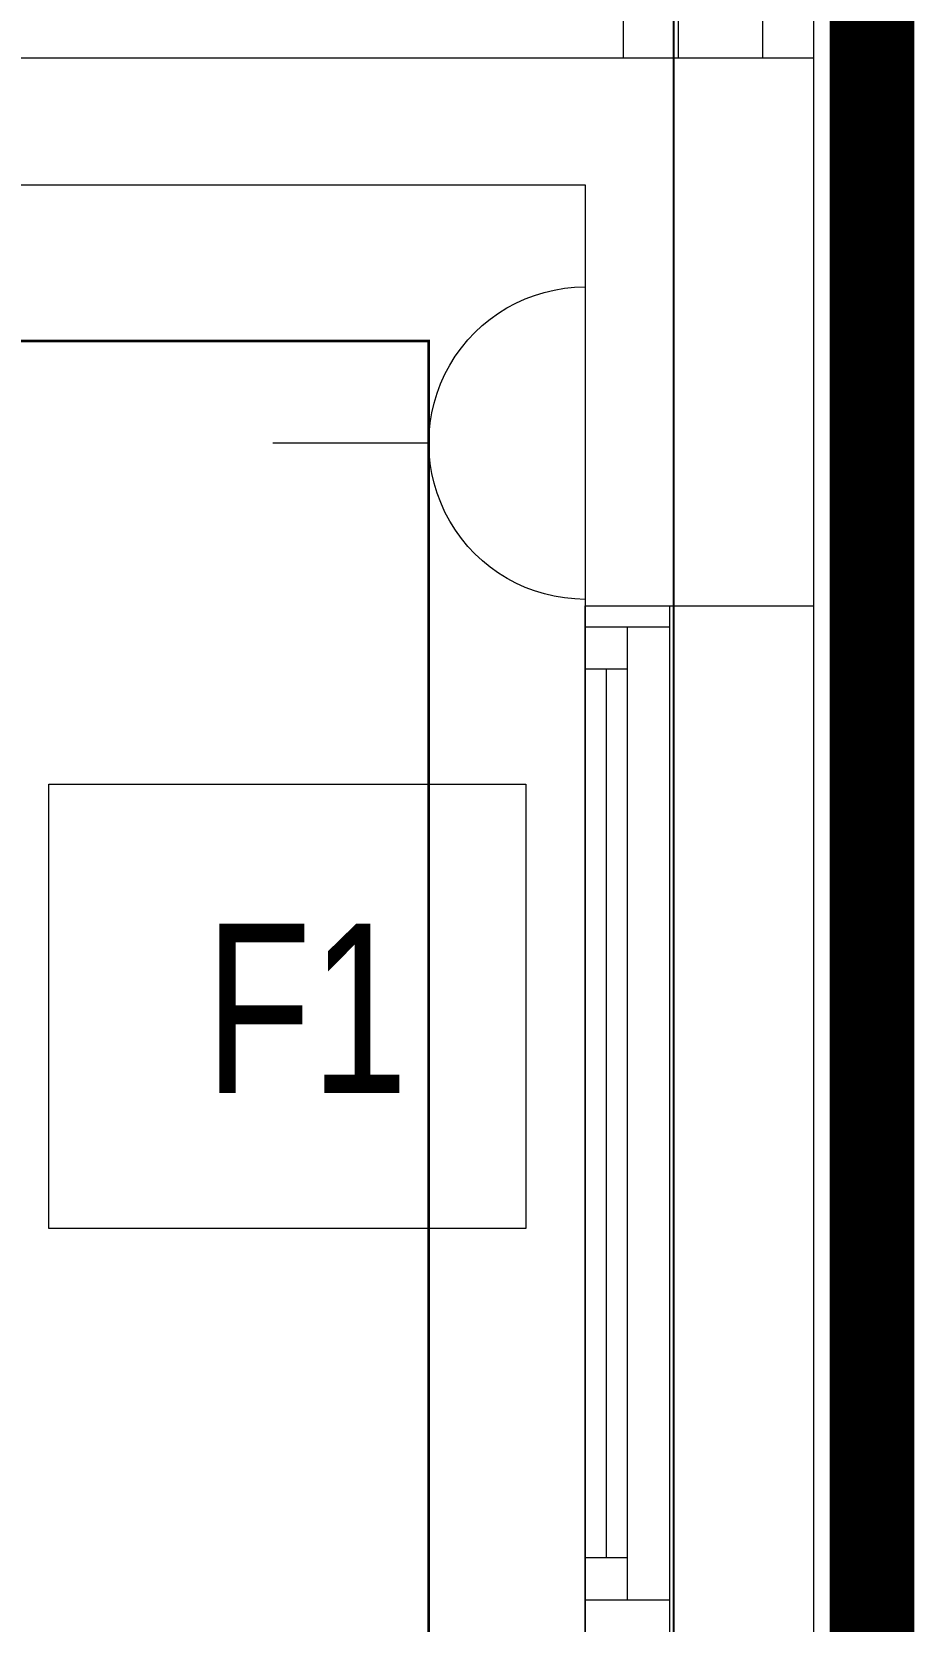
# Model space of a CAD drawing. Header units: metres. Extents: x 75097 to 220762, y -1557923 to -1361206.
# Drawn here: x 208954 to 209997, y -1466550 to -1464672 of the extents above; entities that cross this region are included whole.
import ezdxf
from ezdxf import colors
from ezdxf.entities.mleader import LeaderData, LeaderLine
from ezdxf.math import Vec2, Vec3

# ---------------------------------------------------------------- set-up
doc = ezdxf.new("R2010")
doc.units = ezdxf.units.M
doc.linetypes.add('DASHED2', pattern=[0.375, 0.25, -0.125])
doc.layers.get('0').update_dxf_attribs({"lineweight": 0})
for name, color, linetype, lineweight in [('A-100 - Copy$0$Aluminum', 8, 'Continuous', 0), ('A-100 - Copy$0$Medical Equipment and Furniture', 8, 'Continuous', 0), ('A-100 - Copy$0$Proj', 8, 'Continuous', 0), ('A-100 - Copy$0$Walls', 8, 'Continuous', 0)]:
    doc.layers.add(name, color=color, linetype=linetype, lineweight=lineweight)
doc.layers.add('A-100 - Copy$0$axes', color=8, linetype='Continuous')
doc.layers.add('E-POWR', color=7, linetype='Continuous', lineweight=9, true_color=0x4e7e3e)
doc.styles.add('A-100 - Copy$0$X3G_ENTITY_2587EA', font='swisscl.ttf', dxfattribs={"height": 200})
doc.styles.get("Standard").update_dxf_attribs({"font": 'GOTHIC.TTF'})

# ---------------------------------------------------------------- blocks, each defined once
blk = doc.blocks.new('NORMAL SOCKET')
at = {"layer": 'E-POWR'}
for p, q in [((0, 307.7), (0, 615.4)), ((-307.7, 0), (307.7, 0))]:
    blk.add_line(p, q, dxfattribs=at)
blk.add_ellipse((0, 0), major_axis=(32.8, 305.9), ratio=1, start_param=4.81904, end_param=7.960633, dxfattribs=at)
blk = doc.blocks.new('A-100 - Copy')
at = {"layer": 'A-100 - Copy$0$Aluminum'}
for p, q in [((209608.3, -1467750.2, 0), (209608.3, -1465350.2, 0)), ((209708.3, -1467750.2, 0), (209708.3, -1465350.2, 0)), ((209708.3, -1465375.2, 0), (209608.3, -1465375.2, 0)), ((209658.3, -1466525.2, 0), (209658.3, -1465375.2, 0)), ((209658.3, -1465425.2, 0), (209608.3, -1465425.2, 0)), ((209633.3, -1465425.2, 0), (209633.3, -1466475.2, 0)), ((209658.3, -1466475.2, 0), (209608.3, -1466475.2, 0)), ((209708.3, -1466525.2, 0), (209608.3, -1466525.2, 0))]:
    blk.add_line(p, q, dxfattribs=at)
at = {"layer": 'A-100 - Copy$0$Aluminum', "elevation": 0}
blk.add_lwpolyline([(209818.3, -1464652.7), (209718.3, -1464652.7), (209718.3, -1464702.7), (209818.3, -1464702.7)], close=True, dxfattribs=at)
at = {"layer": 'A-100 - Copy$0$axes'}
blk.add_line((209713.3, -1477297.4, 0), (209713.3, -1451192.7, 0), dxfattribs=at)
blk.add_line((209713.3, -1477297.4, 0), (209713.3, -1451192.7, 0), dxfattribs=at)
at = {"layer": 'A-100 - Copy$0$Medical Equipment and Furniture'}
blk.add_lwpolyline([(208974.4, -1465560.9), (209538.1, -1465560.9), (209538.1, -1466086.1), (208974.4, -1466086.1)], close=True, dxfattribs=at)
at = {"layer": 'A-100 - Copy$0$Proj'}
for p, q in [((209653.3, -1463702.7, 0), (209653.3, -1464702.7, 0)), ((209878.3, -1463702.7, 0), (209878.3, -1464702.7, 0)), ((209878.3, -1465350.2, 0), (209878.3, -1467750.2, 0))]:
    blk.add_line(p, q, dxfattribs=at)
at = {"layer": 'A-100 - Copy$0$Walls'}
for p, q in [((209878.3, -1464702.7, 0), (209878.3, -1465350.2, 0)), ((209608.3, -1464852.7, 0), (209608.3, -1469372.7, 0)), ((209608.3, -1464852.7, 0), (209608.3, -1465350.2, 0)), ((209608.3, -1465350.2, 0), (209878.3, -1465350.2, 0))]:
    blk.add_line(p, q, dxfattribs=at)
for points in [[(206236.6, -1464702.7, 0), (209878.3, -1464702.7, 0)], [(207220.9, -1464852.7, 0), (209608.3, -1464852.7, 0)]]:
    blk.add_polyline3d(points, dxfattribs=at)
at = {"layer": 'A-100 - Copy$0$Medical Equipment and Furniture', "insert": (209279, -1465725.9), "char_height": 200, "attachment_point": 2, "style": 'A-100 - Copy$0$X3G_ENTITY_2587EA'}
blk.add_mtext('F1', dxfattribs=at)

msp = doc.modelspace()

# ---------------------------------------------------------------- linework, layer by layer
at = {"layer": 'E-POWR', "color": 240, "linetype": 'DASHED2', "ltscale": 500, "true_color": 0xf10e52, "const_width": 100, "elevation": 0}
msp.add_lwpolyline([(159393.3, -1448612.7), (159393.3, -1454972.7), (147820.4, -1454991.2), (147948, -1460991.2), (148420.5, -1460972.7), (148420.5, -1466760.4), (151756.7, -1466760.4), (151498.3, -1475532.7), (159048.3, -1475532.7), (159048.3, -1476893.7), (174041.3, -1476822.7), (174041.3, -1469902.7), (209947.3, -1469902.7), (209947.3, -1454972.7), (173995.3, -1454972.7), (173978.3, -1451323.8), (179573.3, -1451323.8), (179573.3, -1448020.8), (173978.3, -1448045.7)], dxfattribs=at)
at = {"layer": 'E-POWR', "const_width": 3, "elevation": 0}
msp.add_lwpolyline([(195487.6, -1465036.2), (194396.3, -1465036.2), (194396.3, -1469493.1), (197281, -1469493.1), (199578.7, -1469496.5), (199578.7, -1465036.2), (204978.7, -1465036.2), (204978.7, -1469559.1), (209423.4, -1469559.1), (209423.4, -1465157.9), (209423.4, -1465037.3), (206728.8, -1465037.3)], dxfattribs=at)

# ---------------------------------------------------------------- block references
at = {"layer": 'E-POWR', "color": 85, "xscale": -0.6, "yscale": 0.6, "zscale": 0.6, "rotation": 90}
msp.add_blockref('NORMAL SOCKET', (209608.3, -1465157.9, 0), dxfattribs=at)

# ---------------------------------------------------------------- leaders
at = {"layer": 'E-POWR'}
ml = msp.add_multileader_mtext('Standard', dxfattribs=at)
ml.set_content('#R3\\PTO PP-03', color=256)
ml.set_leader_properties()
ml.build(insert=Vec2(0, 0))
ml.multileader.update_dxf_attribs({"text_right_attachment_type": 6, "dogleg_length": 200, "arrow_head_size": 200})
ctx = ml.context
ctx.base_point, ctx.char_height, ctx.arrow_head_size, ctx.landing_gap_size, ctx.plane_origin = Vec3(207737, -1465663.3, 0), 150, 200, 0.09, Vec3(208376.1, -1466746.9, 0)
ctx.right_attachment = 6
notes = []
notes.append((ctx, [(0, (1, 1, 0), (207537, -1465663.3, 0), (1, 0), 200, [(0, [(206728.8, -1465116.7, 0)], 0, [])])]))
ctx.mtext.insert, ctx.mtext.width, ctx.mtext.flow_direction = Vec3(207737, -1465586.5, 0), 1379.369, 5
for ctx, leaders in notes:
    for number, flags, end, landing, length, lines in leaders:
        leader = LeaderData()
        leader.index, (leader.has_last_leader_line, leader.has_dogleg_vector, leader.attachment_direction) = number, flags
        leader.last_leader_point, leader.dogleg_vector, leader.dogleg_length = Vec3(end), Vec3(landing), length
        for number, points, colour, breaks in lines:
            line = LeaderLine()
            line.index, line.vertices, line.color, line.breaks = number, Vec3.list(points), colors.encode_raw_color(colour), breaks
            leader.lines.append(line)
        ctx.leaders.append(leader)

# ---------------------------------------------------------------- next in the draw order: block references
msp.add_blockref('A-100 - Copy', (0, 0))

doc.saveas('drawing.dxf')
